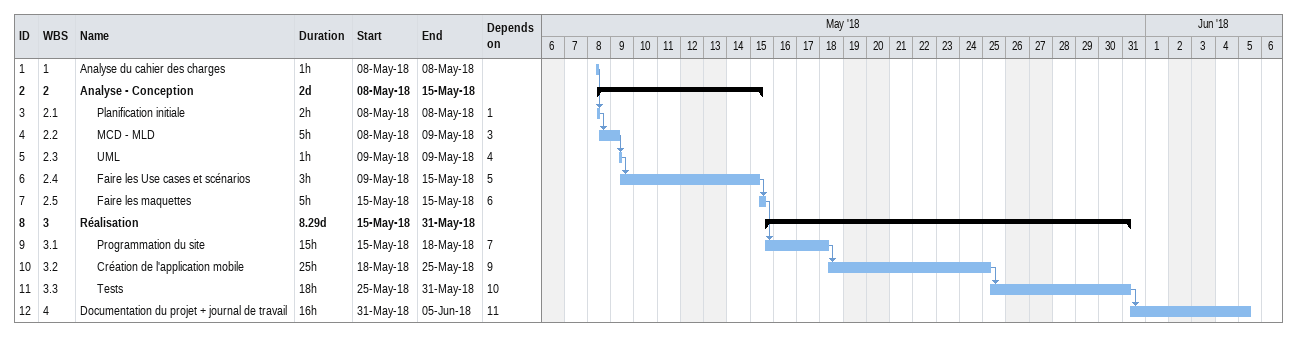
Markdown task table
| ID | WBS | Task | Duration | Start | Finish | Predecessors |
|---|---|---|---|---|---|---|
| 1 | 1 | Analyse du cahier des charges | 1h | 2018-05-08 | 2018-05-08 |  |
| 2 | 2 | **Analyse - Conception** | 2d | 2018-05-08 | 2018-05-15 |  |
| 3 | 2.1 | Planification initiale | 2h | 2018-05-08 | 2018-05-08 | 1 |
| 4 | 2.2 | MCD - MLD | 5h | 2018-05-08 | 2018-05-09 | 3 |
| 5 | 2.3 | UML | 1h | 2018-05-09 | 2018-05-09 | 4 |
| 6 | 2.4 | Faire les Use cases et scénarios | 3h | 2018-05-09 | 2018-05-15 | 5 |
| 7 | 2.5 | Faire les maquettes | 5h | 2018-05-15 | 2018-05-15 | 6 |
| 8 | 3 | **Réalisation** | 8.29d | 2018-05-15 | 2018-05-31 |  |
| 9 | 3.1 | Programmation du site | 15h | 2018-05-15 | 2018-05-18 | 7 |
| 10 | 3.2 | Création de l'application mobile | 25h | 2018-05-18 | 2018-05-25 | 9 |
| 11 | 3.3 | Tests | 18h | 2018-05-25 | 2018-05-31 | 10 |
| 12 | 4 | Documentation du projet + journal de travail | 16h | 2018-05-31 | 2018-06-05 | 11 |
